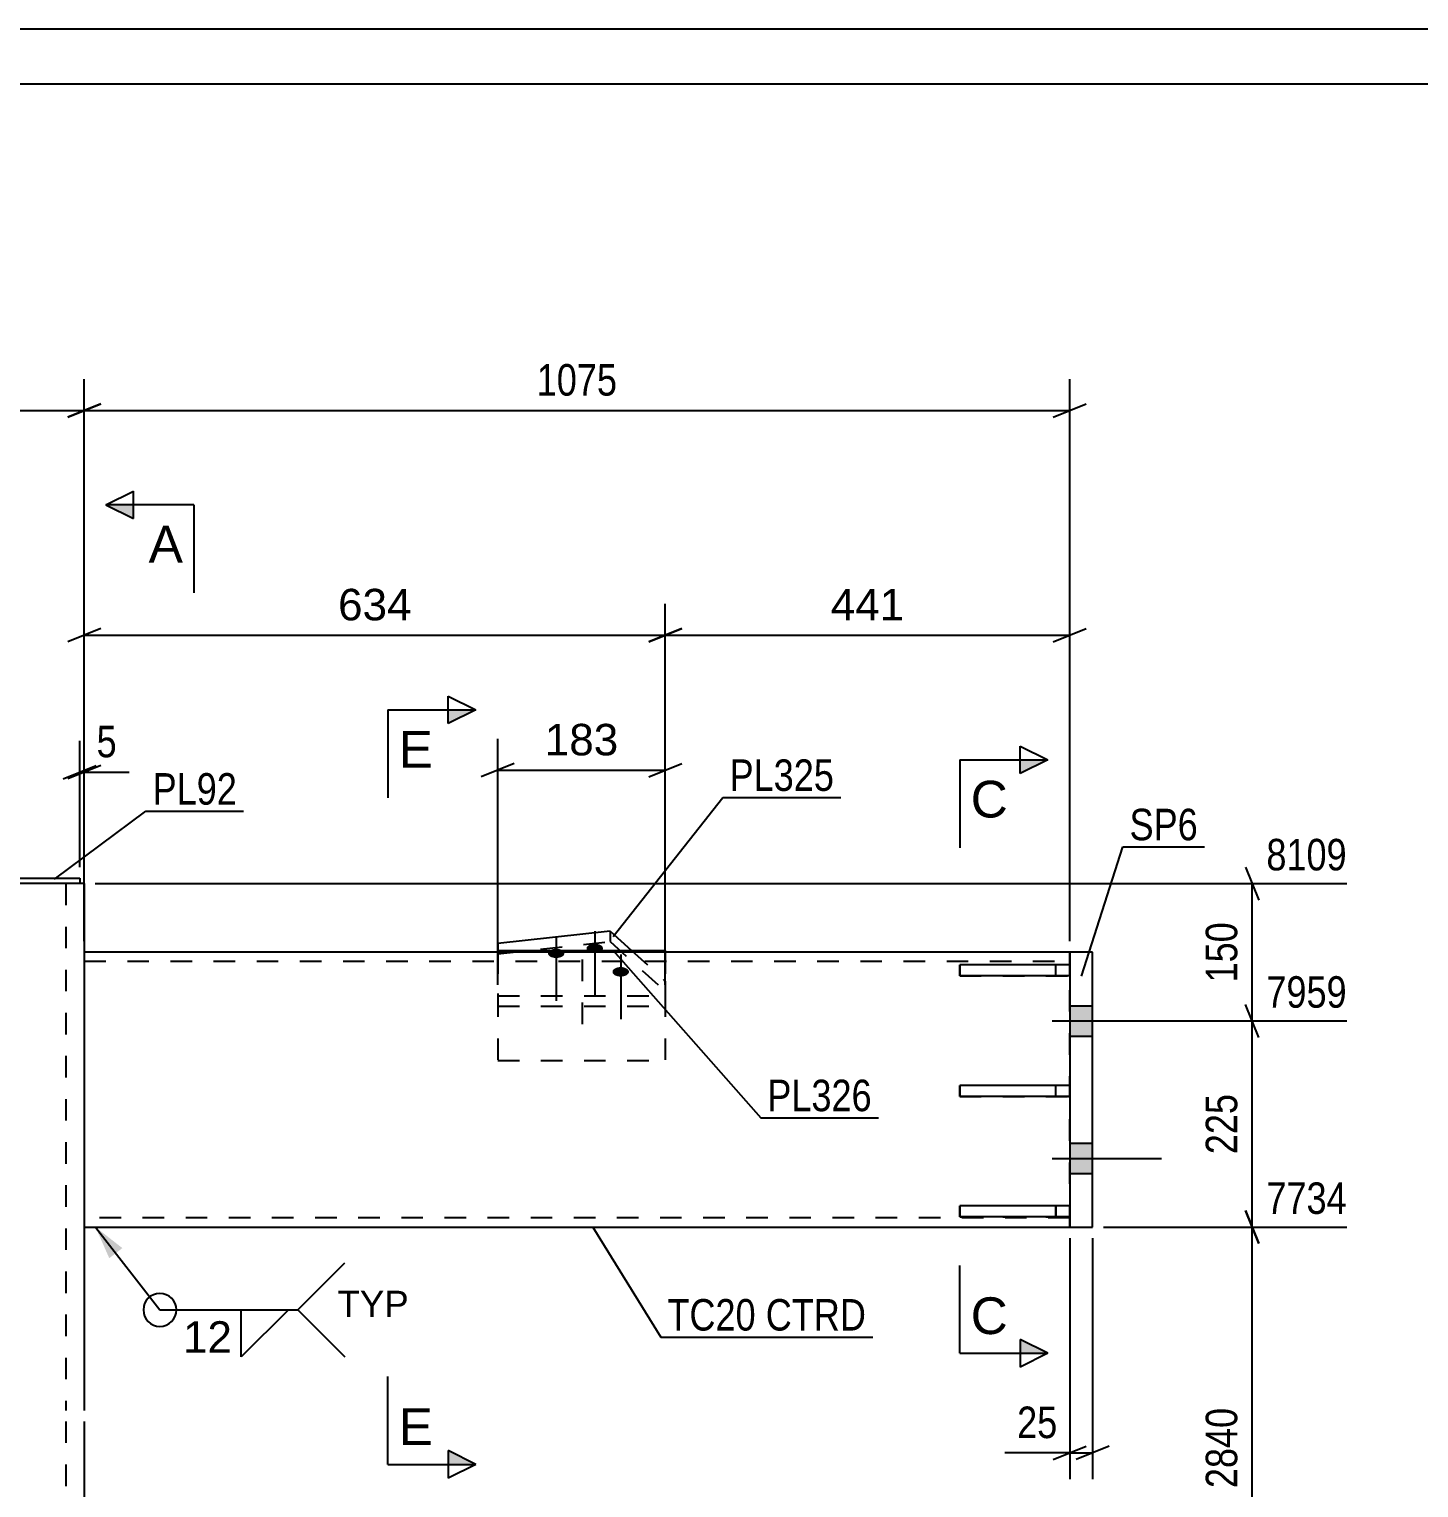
# Model space of a CAD drawing. Header units: millimetres. Extents: x -171 to 423, y -185 to 235.
# Drawn here: x 15.9 to 142.2, y 102.5 to 235.2 of the extents above; entities that cross this region are included whole.
import ezdxf

# ---------------------------------------------------------------- set-up
doc = ezdxf.new("R2010")
doc.units = ezdxf.units.MM
doc.linetypes.add('DXK_LINE_DOT2', pattern=[3.9198, 1.9599, -1.9599])
doc.linetypes.add('DXK_LINE_DOT3', pattern=[5.9187, 2.979, -0.9799, 0.9799, -0.9799])
doc.styles.add('Arial', font='ARIAL.TTF', dxfattribs={"height": 0.2})
doc.styles.add('Arial Narrow', font='ARIALN.TTF', dxfattribs={"height": 0.2})

# ---------------------------------------------------------------- blocks, each defined once
blk = doc.blocks.new('Unknown-284928297-1134')
at = {"color": 5, "linetype": 'Continuous'}
for p, q in [((422.87, 235.18), (-171.13, 235.18)), ((417.87, 230.18), (-166.13, 230.18))]:
    blk.add_line(p, q, dxfattribs=at)
blk = doc.blocks.new('Part-284928297-3013 - 2965')
at = {"color": 2, "linetype": 'Continuous'}
for p, q in [((-20.33, 157.97), (20.5, 157.97)), ((-20.33, 157.97), (-20.33, 157.47)), ((20.5, 157.97), (20.5, 157.47)), ((-20.33, 157.47), (-18.94, 157.47)), ((20.5, 157.47), (19.1, 157.47))]:
    blk.add_line(p, q, dxfattribs=at)
at = {"color": 7, "linetype": 'DXK_LINE_DOT2'}
blk.add_line((19.1, 157.47), (-18.94, 157.47), dxfattribs=at)
blk = doc.blocks.new('Part-284928297-3038 - 2965')
at = {"color": 2, "linetype": 'Continuous'}
for p, q in [((110.5, 151.23), (110.5, 150.08)), ((112.58, 151.23), (110.5, 151.23)), ((112.58, 126.23), (112.58, 151.23)), ((110.5, 149.08), (110.5, 139.12)), ((110.5, 138.12), (110.5, 128.16)), ((110.5, 127.16), (110.5, 126.23)), ((110.5, 126.23), (112.58, 126.23))]:
    blk.add_line(p, q, dxfattribs=at)
at = {"color": 7, "linetype": 'DXK_LINE_DOT2'}
for p, q in [((110.5, 150.08), (110.5, 149.08)), ((110.5, 139.12), (110.5, 138.12)), ((110.5, 128.16), (110.5, 127.16))]:
    blk.add_line(p, q, dxfattribs=at)
blk = doc.blocks.new('Part-284928297-2979 - 2965')
at = {"linetype": 'Continuous'}
blk.add_hatch(color=2, dxfattribs=at).paths.add_polyline_path([(0.08, 29.23), (-0.72, 30.63), (0.88, 30.63)])
at = {"color": 7, "linetype": 'DXK_LINE_DOT3'}
for p, q in [((0.08, 109.56), (0.08, 167.47)), ((0.08, 30.17), (0.08, 108.56)), ((0.08, -10), (0.08, 29.17))]:
    blk.add_line(p, q, dxfattribs=at)
at = {"color": 2, "linetype": 'Continuous'}
for p, q in [((-20.75, 157.47), (-20.75, 109.56)), ((-20.75, 157.47), (-20.33, 157.47)), ((19.1, 157.47), (-18.94, 157.47)), ((20.92, 157.47), (20.5, 157.47)), ((20.92, 157.47), (20.92, 109.56)), ((-20.75, 108.56), (-20.75, 30.17)), ((20.92, 108.56), (20.92, 30.17)), ((0.08, 29.23), (-0.72, 30.63)), ((-0.72, 30.63), (0.88, 30.63)), ((0.88, 30.63), (0.08, 29.23)), ((-20.75, 29.17), (-20.75, 12.5)), ((20.92, 29.17), (20.92, 12.5))]:
    blk.add_line(p, q, dxfattribs=at)
at = {"color": 7, "linetype": 'DXK_LINE_DOT2'}
for p, q in [((-18.96, 157.47), (-20.33, 157.47)), ((-18.94, 157.47), (-19.77, 157.47)), ((-19.08, 157.47), (-19.08, 109.56)), ((-18.96, 157.47), (-18.94, 157.47)), ((20.5, 157.47), (18.76, 157.47)), ((19.25, 157.47), (19.25, 109.56)), ((-19.08, 108.56), (-19.08, 30.17)), ((19.25, 108.56), (19.25, 30.17)), ((-19.08, 29.17), (-19.08, 0)), ((19.25, 29.17), (19.25, 0)), ((-20.75, 12.5), (-20.75, 0)), ((20.92, 12.5), (20.92, 0)), ((20.92, 0), (-20.75, 0))]:
    blk.add_line(p, q, dxfattribs=at)
at = {"color": 2, "linetype": 'Continuous'}
blk.add_circle((0.08, 30.13), 1, dxfattribs=at)
blk = doc.blocks.new('Bolt-284928297-2981 - 2965')
at = {"linetype": 'Continuous'}
for points in [[(110.5, 146.35), (110.5, 143.6), (112.58, 143.6), (112.58, 146.35)], [(110.5, 146.35), (110.5, 143.6), (112.58, 143.6), (112.58, 146.35)], [(110.5, 133.85), (110.5, 131.1), (112.58, 131.1), (112.58, 133.85)], [(110.5, 133.85), (110.5, 131.1), (112.58, 131.1), (112.58, 133.85)]]:
    blk.add_hatch(color=1, dxfattribs=at).paths.add_polyline_path(points)
at = {"color": 1, "linetype": 'Continuous'}
for p, q in [((110.5, 146.35), (112.58, 146.35)), ((110.5, 146.35), (112.58, 146.35)), ((108.92, 144.98), (118.83, 144.98)), ((108.92, 144.98), (118.83, 144.98)), ((110.5, 143.6), (112.58, 143.6)), ((110.5, 143.6), (112.58, 143.6)), ((110.5, 133.85), (112.58, 133.85)), ((110.5, 133.85), (112.58, 133.85)), ((108.92, 132.48), (118.83, 132.48)), ((108.92, 132.48), (118.83, 132.48)), ((110.5, 131.1), (112.58, 131.1)), ((110.5, 131.1), (112.58, 131.1))]:
    blk.add_line(p, q, dxfattribs=at)
blk = doc.blocks.new('Part-284928297-3183 - 2965')
at = {"color": 2, "linetype": 'Continuous'}
for p, q in [((68.73, 153.13), (58.51, 152.03)), ((68.73, 153.13), (70.65, 151.39)), ((58.51, 152.03), (58.51, 151.39))]:
    blk.add_line(p, q, dxfattribs=at)
at = {"color": 7, "linetype": 'DXK_LINE_DOT2'}
for p, q in [((68.73, 153.13), (68.73, 152.19)), ((58.51, 151.09), (68.73, 152.19)), ((58.51, 151.39), (58.51, 146.31)), ((68.73, 152.19), (73.74, 147.66)), ((70.65, 151.39), (73.74, 148.6)), ((73.74, 148.6), (73.74, 146.31)), ((58.51, 147.25), (73.74, 147.25)), ((58.51, 146.31), (73.74, 146.31))]:
    blk.add_line(p, q, dxfattribs=at)
blk = doc.blocks.new('Part-284928297-3100 - 2965')
at = {"color": 2, "linetype": 'Continuous'}
for p, q in [((110.5, 151.23), (20.92, 151.23)), ((20.92, 126.23), (110.5, 126.23))]:
    blk.add_line(p, q, dxfattribs=at)
at = {"color": 7, "linetype": 'DXK_LINE_DOT2'}
for p, q in [((20.92, 151.23), (20.92, 126.23)), ((20.92, 150.4), (110.5, 150.4)), ((110.5, 126.23), (110.5, 151.23)), ((110.5, 127.06), (20.92, 127.06))]:
    blk.add_line(p, q, dxfattribs=at)
blk = doc.blocks.new('Part-284928297-3151 - 2965')
at = {"color": 2, "linetype": 'Continuous'}
for p, q in [((58.51, 151.39), (58.51, 151.23)), ((58.51, 151.39), (73.74, 151.39)), ((73.74, 151.39), (73.74, 151.23))]:
    blk.add_line(p, q, dxfattribs=at)
at = {"color": 7, "linetype": 'DXK_LINE_DOT2'}
for p, q in [((58.51, 151.23), (58.51, 141.39)), ((73.74, 151.23), (73.74, 141.39)), ((58.51, 141.39), (73.74, 141.39))]:
    blk.add_line(p, q, dxfattribs=at)
blk = doc.blocks.new('Bolt-284928297-3152 - 2965')
at = {"linetype": 'Continuous'}
for points in [[(63.82, 150.7), (63.66, 150.71), (63.51, 150.74), (63.38, 150.78), (63.26, 150.84), (63.17, 150.91), (63.11, 150.99), (63.07, 151.08), (63.07, 151.17), (63.11, 151.25), (63.17, 151.33), (63.26, 151.41), (63.38, 151.46), (63.51, 151.51), (63.66, 151.54), (63.82, 151.55), (63.97, 151.54), (64.12, 151.51), (64.26, 151.46), (64.38, 151.41), (64.47, 151.33), (64.53, 151.25), (64.56, 151.17), (64.56, 151.08), (64.53, 150.99), (64.47, 150.91), (64.38, 150.84), (64.26, 150.78), (64.12, 150.74), (63.97, 150.71)], [(67.33, 151.16), (67.17, 151.17), (67.02, 151.19), (66.89, 151.24), (66.77, 151.29), (66.68, 151.37), (66.61, 151.45), (66.58, 151.53), (66.58, 151.62), (66.61, 151.71), (66.68, 151.79), (66.77, 151.86), (66.89, 151.92), (67.02, 151.96), (67.17, 151.99), (67.33, 152), (67.48, 151.99), (67.63, 151.96), (67.77, 151.92), (67.88, 151.86), (67.98, 151.79), (68.04, 151.71), (68.07, 151.62), (68.07, 151.53), (68.04, 151.45), (67.98, 151.37), (67.88, 151.29), (67.77, 151.24), (67.63, 151.19), (67.48, 151.17)], [(69.68, 149.01), (69.53, 149.02), (69.38, 149.05), (69.24, 149.09), (69.12, 149.15), (69.03, 149.23), (68.97, 149.31), (68.94, 149.4), (68.94, 149.49), (68.97, 149.58), (69.03, 149.66), (69.12, 149.73), (69.24, 149.79), (69.38, 149.84), (69.53, 149.87), (69.68, 149.88), (69.84, 149.87), (69.99, 149.84), (70.12, 149.79), (70.24, 149.73), (70.33, 149.66), (70.4, 149.58), (70.43, 149.49), (70.43, 149.4), (70.4, 149.31), (70.33, 149.23), (70.24, 149.15), (70.12, 149.09), (69.99, 149.05), (69.84, 149.02)]]:
    blk.add_hatch(color=1, dxfattribs=at).paths.add_polyline_path(points)
at = {"color": 1, "linetype": 'Continuous'}
for p, q in [((63.82, 152.69), (63.82, 146.82)), ((67.33, 153.14), (67.33, 147.27)), ((69.68, 151.01), (69.68, 145.14))]:
    blk.add_line(p, q, dxfattribs=at)
at = {"color": 1, "linetype": 'DXK_LINE_DOT2'}
blk.add_line((66.17, 150.56), (66.17, 144.68), dxfattribs=at)
blk = doc.blocks.new('Part-284928297-3153 - 2965')
at = {"color": 7, "linetype": 'DXK_LINE_DOT2'}
for p, q in [((110.5, 139.12), (100.5, 139.12)), ((100.5, 139.12), (100.5, 138.12)), ((100.5, 138.12), (110.5, 138.12)), ((109.25, 138.12), (109.25, 139.12)), ((110.5, 138.12), (110.5, 139.12))]:
    blk.add_line(p, q, dxfattribs=at)
blk = doc.blocks.new('Part-284928297-3154 - 2965')
at = {"color": 7, "linetype": 'DXK_LINE_DOT2'}
for p, q in [((110.5, 150.08), (100.5, 150.08)), ((100.5, 150.08), (100.5, 149.08)), ((109.25, 149.08), (109.25, 150.08)), ((110.5, 149.08), (110.5, 150.08)), ((100.5, 149.08), (110.5, 149.08))]:
    blk.add_line(p, q, dxfattribs=at)
blk = doc.blocks.new('Part-284928297-3155 - 2965')
at = {"color": 7, "linetype": 'DXK_LINE_DOT2'}
for p, q in [((110.5, 128.16), (100.5, 128.16)), ((100.5, 128.16), (100.5, 127.16)), ((109.25, 128.16), (109.25, 127.16)), ((110.5, 127.16), (110.5, 128.16)), ((100.5, 127.16), (110.5, 127.16))]:
    blk.add_line(p, q, dxfattribs=at)
blk = doc.blocks.new('Part-284928297-3156 - 2965')
at = {"color": 2, "linetype": 'Continuous'}
for p, q in [((110.5, 139.12), (100.5, 139.12)), ((100.5, 138.12), (100.5, 139.12)), ((110.5, 138.12), (100.5, 138.12)), ((110.5, 139.12), (110.5, 138.12))]:
    blk.add_line(p, q, dxfattribs=at)
at = {"color": 7, "linetype": 'DXK_LINE_DOT2'}
blk.add_line((109.25, 138.12), (109.25, 139.12), dxfattribs=at)
blk = doc.blocks.new('Part-284928297-3157 - 2965')
at = {"color": 2, "linetype": 'Continuous'}
for p, q in [((110.5, 150.08), (100.5, 150.08)), ((100.5, 149.08), (100.5, 150.08)), ((110.5, 150.08), (110.5, 149.08)), ((110.5, 149.08), (100.5, 149.08))]:
    blk.add_line(p, q, dxfattribs=at)
at = {"color": 7, "linetype": 'DXK_LINE_DOT2'}
blk.add_line((109.25, 149.08), (109.25, 150.08), dxfattribs=at)
blk = doc.blocks.new('Part-284928297-3158 - 2965')
at = {"color": 2, "linetype": 'Continuous'}
for p, q in [((110.5, 128.16), (100.5, 128.16)), ((100.5, 127.16), (100.5, 128.16)), ((110.5, 128.16), (110.5, 127.16)), ((110.5, 127.16), (100.5, 127.16))]:
    blk.add_line(p, q, dxfattribs=at)
at = {"color": 7, "linetype": 'DXK_LINE_DOT2'}
blk.add_line((109.25, 127.16), (109.25, 128.16), dxfattribs=at)
blk = doc.blocks.new('StraightDimension-284928297-7662 - 2965')
at = {"color": 7, "linetype": 'Continuous'}
for p, q in [((127.68, 124.73), (126.48, 127.73)), ((113.58, 126.23), (135.7, 126.23)), ((127.08, 86.06), (127.08, 126.23)), ((126.48, 87.56), (127.68, 84.56)), ((66.91, 86.06), (135.7, 86.06))]:
    blk.add_line(p, q, dxfattribs=at)
at = {"color": 0}
blk.add_wipeout([(126.33, 110.4), (122.13, 110.4), (122.13, 101.89), (126.33, 101.89)], dxfattribs=at)
at = {"color": 3, "style": 'Arial Narrow'}
blk.add_text('2840', height=2.863, rotation=90.0002, dxfattribs=at).set_placement((125.73, 102.49))
at = {"color": 0, "linetype": 'Continuous'}
blk.add_wipeout([(136.3, 126.83), (136.3, 131.03), (127.78, 131.03), (127.78, 126.83)], dxfattribs=at)
at = {"color": 3, "linetype": 'Continuous', "style": 'Arial Narrow'}
blk.add_text('7734', height=2.863, dxfattribs=at).set_placement((128.38, 127.43))
blk = doc.blocks.new('StraightDimension-284928297-3188 - 2965')
at = {"color": 7, "linetype": 'Continuous'}
for p, q in [((110.5, 125.23), (110.5, 103.29)), ((112.58, 125.23), (112.58, 103.29)), ((109, 105.09), (112, 106.29)), ((114.08, 106.29), (111.08, 105.09)), ((110.5, 105.69), (104.59, 105.69)), ((110.5, 105.69), (104.59, 105.69)), ((110.5, 105.69), (112.58, 105.69))]:
    blk.add_line(p, q, dxfattribs=at)
at = {"color": 0}
blk.add_wipeout([(109.98, 106.44), (109.98, 110.64), (105.12, 110.64), (105.12, 106.44)], dxfattribs=at)
at = {"color": 3, "style": 'Arial Narrow'}
blk.add_text('25', height=2.863, dxfattribs=at).set_placement((105.72, 107.04))
blk = doc.blocks.new('StraightDimension-284928297-3196 - 2965')
at = {"color": 7, "linetype": 'Continuous'}
for p, q in [((58.51, 148.25), (58.51, 170.63)), ((73.74, 148.25), (73.74, 170.63)), ((60.01, 168.38), (57.01, 167.18)), ((58.51, 167.78), (73.74, 167.78)), ((72.24, 167.18), (75.24, 168.38))]:
    blk.add_line(p, q, dxfattribs=at)
at = {"color": 0}
blk.add_wipeout([(70.06, 168.53), (70.06, 172.73), (62.18, 172.73), (62.18, 168.53)], dxfattribs=at)
at = {"color": 3, "style": 'Arial'}
blk.add_text('183', height=2.865, dxfattribs=at).set_placement((62.78, 169.13))
blk = doc.blocks.new('StraightDimension-284928297-3278 - 2965')
at = {"color": 7, "linetype": 'Continuous'}
for p, q in [((20.5, 158.97), (20.5, 170.46)), ((20.92, 158.47), (20.92, 170.46)), ((19, 167.01), (22, 168.21)), ((22.42, 168.21), (19.42, 167.01)), ((20.5, 167.61), (20.92, 167.61)), ((20.92, 167.61), (25, 167.61)), ((20.92, 167.61), (25, 167.61))]:
    blk.add_line(p, q, dxfattribs=at)
at = {"color": 0}
blk.add_wipeout([(24.47, 168.36), (24.47, 172.56), (21.44, 172.56), (21.44, 168.36)], dxfattribs=at)
at = {"color": 3, "style": 'Arial Narrow'}
blk.add_text('5', height=2.86, dxfattribs=at).set_placement((22.04, 168.96))
blk = doc.blocks.new('StraightDimension-284928297-3300 - 2965')
at = {"color": 7, "linetype": 'Continuous'}
for p, q in [((20.92, 152.23), (20.92, 203.35)), ((110.5, 152.23), (110.5, 203.35)), ((22.42, 201.1), (19.42, 199.9)), ((20.92, 200.5), (110.5, 200.5)), ((109, 199.9), (112, 201.1))]:
    blk.add_line(p, q, dxfattribs=at)
at = {"color": 0}
blk.add_wipeout([(69.97, 201.25), (69.97, 205.45), (61.45, 205.45), (61.45, 201.25)], dxfattribs=at)
at = {"color": 3, "style": 'Arial Narrow'}
blk.add_text('1075', height=2.863, dxfattribs=at).set_placement((62.05, 201.85))
blk = doc.blocks.new('StraightDimension-284928297-3308 - 2965')
at = {"color": 7, "linetype": 'Continuous'}
for p, q in [((-20.75, 152.22), (-20.75, 203.35)), ((20.92, 152.23), (20.92, 203.35)), ((-19.25, 201.1), (-22.25, 199.9)), ((-20.75, 200.5), (20.92, 200.5)), ((19.42, 199.9), (22.42, 201.1))]:
    blk.add_line(p, q, dxfattribs=at)
at = {"color": 0}
blk.add_wipeout([(3.43, 201.25), (3.43, 205.45), (-3.26, 205.45), (-3.26, 201.25)], dxfattribs=at)
at = {"color": 3, "style": 'Arial Narrow'}
blk.add_text('500', height=2.863, dxfattribs=at).set_placement((-2.66, 201.85))
blk = doc.blocks.new('StraightDimension-284928297-3417 - 2965')
at = {"color": 7, "linetype": 'Continuous'}
for p, q in [((73.74, 150.86), (73.74, 182.91)), ((110.5, 152.23), (110.5, 182.91)), ((75.24, 180.66), (72.24, 179.46)), ((109, 179.46), (112, 180.66)), ((73.74, 180.06), (110.5, 180.06))]:
    blk.add_line(p, q, dxfattribs=at)
at = {"color": 0}
blk.add_wipeout([(96.05, 180.81), (96.05, 185.01), (88.18, 185.01), (88.18, 180.81)], dxfattribs=at)
at = {"color": 3, "style": 'Arial'}
blk.add_text('441', height=2.865, dxfattribs=at).set_placement((88.78, 181.41))
blk = doc.blocks.new('StraightDimension-284928297-3425 - 2965')
at = {"color": 7, "linetype": 'Continuous'}
for p, q in [((20.92, 152.23), (20.92, 182.91)), ((73.74, 150.86), (73.74, 182.91)), ((22.42, 180.66), (19.42, 179.46)), ((72.24, 179.46), (75.24, 180.66)), ((20.92, 180.06), (73.74, 180.06))]:
    blk.add_line(p, q, dxfattribs=at)
at = {"color": 0}
blk.add_wipeout([(51.26, 180.81), (51.26, 185.01), (43.39, 185.01), (43.39, 180.81)], dxfattribs=at)
at = {"color": 3, "style": 'Arial'}
blk.add_text('634', height=2.865, dxfattribs=at).set_placement((43.99, 181.41))
blk = doc.blocks.new('StraightDimension-284928297-7660 - 2965')
at = {"color": 7, "linetype": 'Continuous'}
for p, q in [((126.48, 158.97), (127.68, 155.97)), ((21.92, 157.47), (135.7, 157.47)), ((127.08, 144.98), (127.08, 157.47)), ((127.68, 143.48), (126.48, 146.48)), ((113.58, 144.98), (135.7, 144.98))]:
    blk.add_line(p, q, dxfattribs=at)
at = {"color": 0}
blk.add_wipeout([(126.33, 154.57), (122.13, 154.57), (122.13, 147.88), (126.33, 147.88)], dxfattribs=at)
at = {"color": 3, "style": 'Arial Narrow'}
blk.add_text('150', height=2.863, rotation=90.0002, dxfattribs=at).set_placement((125.73, 148.48))
at = {"color": 0, "linetype": 'Continuous'}
blk.add_wipeout([(136.3, 158.07), (136.3, 162.27), (127.78, 162.27), (127.78, 158.07)], dxfattribs=at)
at = {"color": 3, "linetype": 'Continuous', "style": 'Arial Narrow'}
blk.add_text('8109', height=2.863, dxfattribs=at).set_placement((128.38, 158.67))
blk = doc.blocks.new('StraightDimension-284928297-7661 - 2965')
at = {"color": 7, "linetype": 'Continuous'}
for p, q in [((127.68, 143.48), (126.48, 146.48)), ((113.58, 144.98), (135.7, 144.98)), ((127.08, 126.23), (127.08, 144.98)), ((126.48, 127.73), (127.68, 124.73)), ((113.58, 126.23), (135.7, 126.23))]:
    blk.add_line(p, q, dxfattribs=at)
at = {"color": 0}
blk.add_wipeout([(126.33, 138.95), (122.13, 138.95), (122.13, 132.26), (126.33, 132.26)], dxfattribs=at)
at = {"color": 3, "style": 'Arial Narrow'}
blk.add_text('225', height=2.863, rotation=90.0002, dxfattribs=at).set_placement((125.73, 132.86))
at = {"color": 0, "linetype": 'Continuous'}
blk.add_wipeout([(136.3, 145.58), (136.3, 149.78), (127.78, 149.78), (127.78, 145.58)], dxfattribs=at)
at = {"color": 3, "linetype": 'Continuous', "style": 'Arial Narrow'}
blk.add_text('7959', height=2.863, dxfattribs=at).set_placement((128.38, 146.18))
blk = doc.blocks.new('Mark-284928297-3096 - 2965')
at = {"color": 0}
for points in [[(81.97, 116.82), (81.97, 119.82), (73.93, 119.82), (73.93, 116.82)], [(92, 116.82), (92, 119.82), (82.87, 119.82), (82.87, 116.82)]]:
    blk.add_wipeout(points, dxfattribs=at)
for points in [[(81.97, 116.82), (81.97, 119.82), (73.93, 119.82), (73.93, 116.82)], [(92, 116.82), (92, 119.82), (82.87, 119.82), (82.87, 116.82)]]:
    blk.add_wipeout(points, dxfattribs=at)
at = {"color": 30, "linetype": 'Continuous'}
for p, q in [((67.15, 126.23), (73.33, 116.22)), ((73.33, 116.22), (92.6, 116.22))]:
    blk.add_line(p, q, dxfattribs=at)
at = {"color": 3, "style": 'Arial Narrow'}
for s, p in [('TC20', (73.93, 116.82)), ('CTRD', (82.87, 116.82))]:
    blk.add_text(s, height=2.863, dxfattribs=at).set_placement(p)
blk = doc.blocks.new('Mark-284928297-3034 - 2965')
at = {"color": 0}
blk.add_wipeout([(122.15, 161.41), (122.15, 164.41), (115.94, 164.41), (115.94, 161.41)], dxfattribs=at)
blk.add_wipeout([(122.15, 161.41), (122.15, 164.41), (115.94, 164.41), (115.94, 161.41)], dxfattribs=at)
at = {"color": 30, "linetype": 'Continuous'}
for p, q in [((111.56, 149.05), (115.34, 160.81)), ((115.34, 160.81), (122.75, 160.81))]:
    blk.add_line(p, q, dxfattribs=at)
at = {"color": 3, "style": 'Arial Narrow'}
blk.add_text('SP6', height=2.863, dxfattribs=at).set_placement((115.94, 161.41))
blk = doc.blocks.new('Mark-284928297-3179 - 2965')
at = {"color": 0}
blk.add_wipeout([(89.08, 165.9), (89.08, 168.9), (79.58, 168.9), (79.58, 165.9)], dxfattribs=at)
blk.add_wipeout([(89.08, 165.9), (89.08, 168.9), (79.58, 168.9), (79.58, 165.9)], dxfattribs=at)
at = {"color": 30, "linetype": 'Continuous'}
for p, q in [((69.01, 152.66), (78.98, 165.3)), ((78.98, 165.3), (89.68, 165.3))]:
    blk.add_line(p, q, dxfattribs=at)
at = {"color": 3, "style": 'Arial Narrow'}
blk.add_text('PL325', height=2.863, dxfattribs=at).set_placement((79.58, 165.9))
blk = doc.blocks.new('Mark-284928297-3009 - 2965')
at = {"color": 0}
blk.add_wipeout([(34.8, 164.65), (34.8, 167.65), (27.13, 167.65), (27.13, 164.65)], dxfattribs=at)
blk.add_wipeout([(34.8, 164.65), (34.8, 167.65), (27.13, 167.65), (27.13, 164.65)], dxfattribs=at)
at = {"color": 30, "linetype": 'Continuous'}
for p, q in [((18.2, 157.87), (26.53, 164.05)), ((26.53, 164.05), (35.4, 164.05))]:
    blk.add_line(p, q, dxfattribs=at)
at = {"color": 3, "style": 'Arial Narrow'}
blk.add_text('PL92', height=2.863, dxfattribs=at).set_placement((27.13, 164.65))
blk = doc.blocks.new('SectionMark-284928297-3537 - 2965')
at = {"linetype": 'Continuous'}
for points in [[(106, 167.48), (106, 168.73), (108.5, 168.73)], [(106, 114.75), (106, 116), (108.5, 114.75)]]:
    blk.add_hatch(color=6, dxfattribs=at).paths.add_polyline_path(points)
at = {"color": 6, "linetype": 'Continuous'}
for p, q in [((106, 167.48), (106, 169.98)), ((106, 169.98), (108.5, 168.73)), ((100.5, 168.73), (100.5, 160.73)), ((100.5, 168.73), (108.5, 168.73)), ((108.5, 168.73), (106, 167.48)), ((100.5, 114.75), (100.5, 122.75)), ((108.5, 114.75), (106, 116)), ((106, 116), (106, 113.5)), ((100.5, 114.75), (108.5, 114.75)), ((108.5, 114.75), (106, 113.5))]:
    blk.add_line(p, q, dxfattribs=at)
at = {"color": 0, "linetype": 'Continuous'}
for points in [[(104.87, 163.48), (104.87, 166.98), (101.5, 166.98), (101.5, 163.48)], [(104.87, 116.5), (104.87, 120), (101.5, 120), (101.5, 116.5)]]:
    blk.add_wipeout(points, dxfattribs=at)
at = {"color": 3, "linetype": 'Continuous', "style": 'Arial'}
for p in [(101.5, 163.48), (101.5, 116.5)]:
    blk.add_text('C', height=3.34, dxfattribs=at).set_placement(p)
blk = doc.blocks.new('Mark-284928297-3147 - 2965')
at = {"color": 0}
blk.add_wipeout([(92.51, 136.77), (92.51, 139.77), (83.01, 139.77), (83.01, 136.77)], dxfattribs=at)
blk.add_wipeout([(92.51, 136.77), (92.51, 139.77), (83.01, 139.77), (83.01, 136.77)], dxfattribs=at)
at = {"color": 30, "linetype": 'Continuous'}
for p, q in [((69.01, 151.39), (82.41, 136.17)), ((82.41, 136.17), (93.11, 136.17))]:
    blk.add_line(p, q, dxfattribs=at)
at = {"color": 3, "style": 'Arial Narrow'}
blk.add_text('PL326', height=2.863, dxfattribs=at).set_placement((83.01, 136.77))
blk = doc.blocks.new('WeldMark-284928297-3549 - 2965')
at = {"linetype": 'Continuous'}
blk.add_hatch(color=30, dxfattribs=at).paths.add_polyline_path([(23.19, 123.4), (21.94, 126.23), (24.38, 124.32)])
at = {"color": 30, "linetype": 'Continuous'}
for p, q in [((21.94, 126.23), (27.79, 118.7)), ((27.79, 118.7), (40.33, 118.7))]:
    blk.add_line(p, q, dxfattribs=at)
at = {"color": 3, "linetype": 'Continuous'}
for p, q in [((40.33, 118.7), (44.62, 122.99)), ((35.19, 118.7), (39.48, 118.7)), ((40.33, 118.7), (44.62, 114.42))]:
    blk.add_line(p, q, dxfattribs=at)
blk.add_arc((27.79, 118.7), 1.5, 90, 270, dxfattribs=at)
at = {"color": 0}
blk.add_wipeout([(34.53, 114.6), (34.53, 118), (29.69, 118), (29.69, 114.6)], dxfattribs=at)
at = {"color": 3, "linetype": 'Continuous'}
for p, q in [((39.48, 118.7), (35.19, 114.42)), ((35.19, 114.42), (35.19, 118.7))]:
    blk.add_line(p, q, dxfattribs=at)
blk.add_arc((27.79, 118.7), 1.5, 270, 90, dxfattribs=at)
at = {"color": 3, "style": 'Arial'}
blk.add_text('12', height=2.865, dxfattribs=at).set_placement((29.89, 114.8))
at = {"color": 0, "linetype": 'Continuous'}
blk.add_wipeout([(50.41, 118.05), (50.41, 120.55), (43.93, 120.55), (43.93, 118.05)], dxfattribs=at)
blk.add_wipeout([(50.41, 118.05), (50.41, 120.55), (43.93, 120.55), (43.93, 118.05)], dxfattribs=at)
at = {"color": 3, "linetype": 'Continuous', "style": 'Arial'}
blk.add_text('TYP', height=2.388, dxfattribs=at).set_placement((43.93, 118.05))
blk = doc.blocks.new('SectionMark-284928297-3547 - 2965')
at = {"linetype": 'Continuous'}
for points in [[(54.01, 172.02), (54.01, 173.27), (56.51, 173.27)], [(54.01, 104.65), (54.01, 105.9), (56.51, 104.65)]]:
    blk.add_hatch(color=6, dxfattribs=at).paths.add_polyline_path(points)
at = {"color": 6, "linetype": 'Continuous'}
for p, q in [((54.01, 172.02), (54.01, 174.52)), ((54.01, 174.52), (56.51, 173.27)), ((48.51, 173.27), (48.51, 165.27)), ((48.51, 173.27), (56.51, 173.27)), ((56.51, 173.27), (54.01, 172.02)), ((48.51, 104.65), (48.51, 112.65)), ((56.51, 104.65), (54.01, 105.9)), ((54.01, 105.9), (54.01, 103.4)), ((48.51, 104.65), (56.51, 104.65)), ((56.51, 104.65), (54.01, 103.4))]:
    blk.add_line(p, q, dxfattribs=at)
at = {"color": 0, "linetype": 'Continuous'}
for points in [[(52.62, 168.02), (52.62, 171.52), (49.51, 171.52), (49.51, 168.02)], [(52.62, 106.4), (52.62, 109.9), (49.51, 109.9), (49.51, 106.4)]]:
    blk.add_wipeout(points, dxfattribs=at)
at = {"color": 3, "linetype": 'Continuous', "style": 'Arial'}
for p in [(49.51, 168.02), (49.51, 106.4)]:
    blk.add_text('E', height=3.34, dxfattribs=at).set_placement(p)
blk = doc.blocks.new('SectionMark-284928297-3533 - 2965')
at = {"linetype": 'Continuous'}
for points in [[(25.38, 191.92), (25.38, 190.67), (22.88, 191.92)], [(25.25, -24.55), (25.25, -25.8), (22.75, -25.8)]]:
    blk.add_hatch(color=6, dxfattribs=at).paths.add_polyline_path(points)
at = {"color": 6, "linetype": 'Continuous'}
for p, q in [((22.88, 191.92), (25.38, 193.17)), ((25.38, 190.67), (25.38, 193.17)), ((30.88, 191.92), (22.88, 191.92)), ((22.88, 191.92), (25.38, 190.67)), ((30.88, 191.92), (30.88, 183.92)), ((30.75, -25.8), (30.75, -17.8)), ((22.75, -25.8), (25.25, -24.55)), ((25.25, -24.55), (25.25, -27.05)), ((30.75, -25.8), (22.75, -25.8)), ((25.25, -27.05), (22.75, -25.8))]:
    blk.add_line(p, q, dxfattribs=at)
at = {"color": 0, "linetype": 'Continuous'}
for points in [[(29.88, 186.67), (29.88, 190.17), (26.77, 190.17), (26.77, 186.67)], [(29.75, -24.05), (29.75, -20.55), (26.64, -20.55), (26.64, -24.05)]]:
    blk.add_wipeout(points, dxfattribs=at)
at = {"color": 3, "linetype": 'Continuous', "style": 'Arial'}
for p in [(26.77, 186.67), (26.64, -24.05)]:
    blk.add_text('A', height=3.34, rotation=-0.0115, dxfattribs=at).set_placement(p)

msp = doc.modelspace()

# ---------------------------------------------------------------- block references
for name in ['Unknown-284928297-1134', 'Part-284928297-2979 - 2965', 'Part-284928297-3013 - 2965', 'Part-284928297-3183 - 2965', 'Bolt-284928297-3152 - 2965', 'Part-284928297-3151 - 2965', 'Part-284928297-3100 - 2965', 'Part-284928297-3154 - 2965', 'Part-284928297-3157 - 2965', 'Part-284928297-3038 - 2965', 'Bolt-284928297-2981 - 2965', 'Part-284928297-3153 - 2965', 'Part-284928297-3156 - 2965', 'Part-284928297-3155 - 2965', 'Part-284928297-3158 - 2965']:
    msp.add_blockref(name, (0, 0))

# ---------------------------------------------------------------- next in the draw order: block references
for name in ['StraightDimension-284928297-3278 - 2965', 'StraightDimension-284928297-3196 - 2965', 'StraightDimension-284928297-7662 - 2965', 'WeldMark-284928297-3549 - 2965']:
    msp.add_blockref(name, (0, 0))

# ---------------------------------------------------------------- next in the draw order: block references
for name in ['StraightDimension-284928297-3300 - 2965', 'Mark-284928297-3096 - 2965', 'StraightDimension-284928297-3188 - 2965']:
    msp.add_blockref(name, (0, 0))

# ---------------------------------------------------------------- next in the draw order: block references
for name in ['StraightDimension-284928297-3308 - 2965', 'StraightDimension-284928297-3417 - 2965']:
    msp.add_blockref(name, (0, 0))

# ---------------------------------------------------------------- next in the draw order: block references
msp.add_blockref('StraightDimension-284928297-3425 - 2965', (0, 0))

# ---------------------------------------------------------------- next in the draw order: block references
msp.add_blockref('StraightDimension-284928297-7660 - 2965', (0, 0))

# ---------------------------------------------------------------- next in the draw order: block references
for name in ['SectionMark-284928297-3547 - 2965', 'SectionMark-284928297-3537 - 2965', 'Mark-284928297-3179 - 2965', 'Mark-284928297-3009 - 2965', 'Mark-284928297-3147 - 2965', 'StraightDimension-284928297-7661 - 2965']:
    msp.add_blockref(name, (0, 0))

# ---------------------------------------------------------------- next in the draw order: block references
for name in ['SectionMark-284928297-3533 - 2965', 'Mark-284928297-3034 - 2965']:
    msp.add_blockref(name, (0, 0))

doc.saveas('drawing.dxf')
